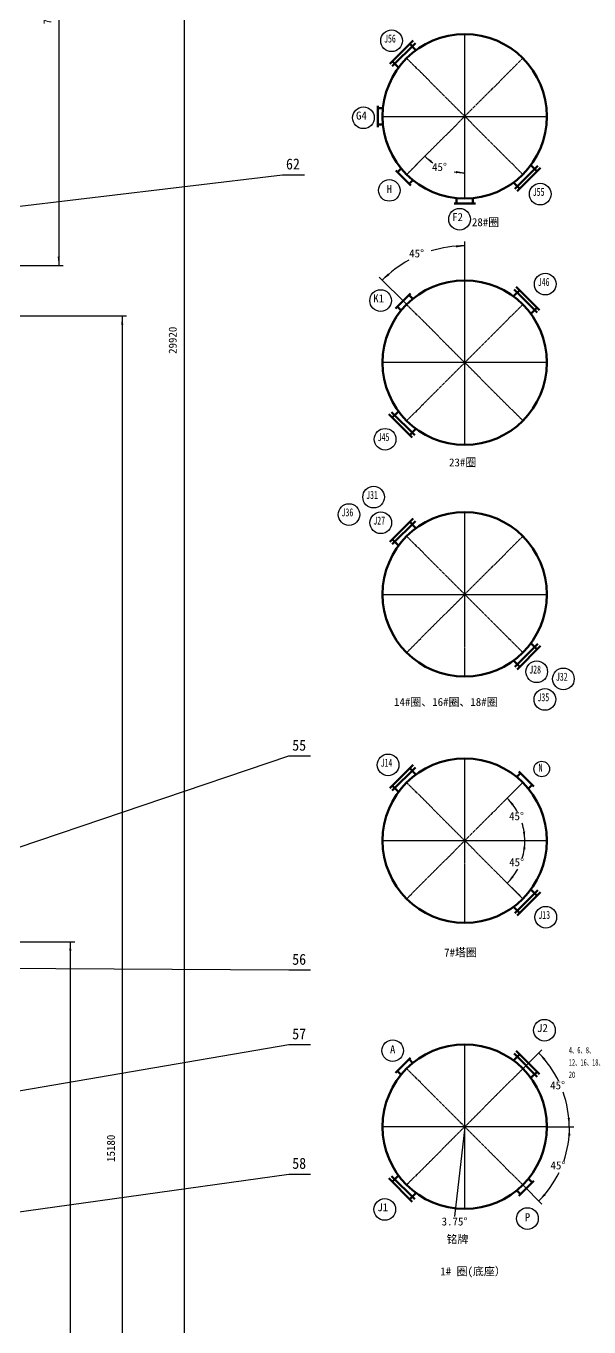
# Model space of a CAD drawing. Header units: millimetres. Extents: x -12040 to 11740, y -16820 to 16820.
# Drawn here: x -2135 to 3003, y -8180 to 3687 of the extents above; entities that cross this region are included whole.
import ezdxf

# ---------------------------------------------------------------- set-up
doc = ezdxf.new("R2010")
doc.units = ezdxf.units.MM
doc.linetypes.add('EB_DASHDOT', pattern=[39, 30, -3, 3, -3])
for name, color, linetype, lineweight in [('CAXA0', 7, 'Continuous', 70), ('CAXA1', 1, 'EB_DASHDOT', 25), ('CAXA3', 7, 'Continuous', 25), ('CAXA4', 3, 'Continuous', 25)]:
    doc.layers.add(name, color=color, linetype=linetype, lineweight=lineweight)
doc.styles.add('TextStyle0', font='SIMFANG.TTF', dxfattribs={"width": 0.931973})
doc.styles.add('UserTxtStyle1', font='SIMFANG.TTF')
doc.styles.add('UserTxtStyle11', font='SIMFANG.TTF')
doc.styles.add('UserTxtStyle18', font='SIMFANG.TTF', dxfattribs={"width": 0.6})
doc.styles.add('UserTxtStyle19', font='SIMFANG.TTF', dxfattribs={"width": 0.6})
doc.styles.add('UserTxtStyle2', font='SIMFANG.TTF')
doc.styles.add('标准', font='SIMFANG.TTF')
doc.dimstyles.new('标准', dxfattribs={"dimscale": 20, "dimtxt": 3.5, "dimasz": 4, "dimexe": 2, "dimexo": 0, "dimtad": 1, "dimdsep": 46, "dimtxsty": '标准', "dimcen": 0, "dimdle": 6, "dimaunit": 1, "dimazin": 2, "dimtfac": 1, "dimtdec": 3, "dimtmove": 0, "dimatfit": 3, "dimfxl": 0, "dimtolj": 1, "dimtzin": 0, "dimarcsym": 0})

# ---------------------------------------------------------------- blocks, each defined once
blk = doc.blocks.new('*CAXBLOCK165166')
at = {"layer": 'CAXA4', "linetype": 'Continuous', "lineweight": 25}
for points in [[(-1836, 6762), (-1846, 6682), (-1826, 6682)], [(-1836, 1502), (-1846, 1582), (-1826, 1582)]]:
    blk.add_hatch(color=0, dxfattribs=at).paths.add_polyline_path(points, flags=0)
at = {"layer": 'CAXA4', "color": 0, "linetype": 'Continuous', "lineweight": 25}
for p, q in [((-3385, 6762), (-1796, 6762)), ((-1836, 6762), (-1836, 1502)), ((-3385, 1502), (-1796, 1502))]:
    blk.add_line(p, q, dxfattribs=at)
at = {"layer": 'CAXA4', "color": 0, "linetype": 'Continuous', "lineweight": 25, "insert": (-1976, 3702), "char_height": 72.99, "attachment_point": 1, "rotation": 90, "style": 'UserTxtStyle2'}
blk.add_mtext('\\fFangSong_GB2312|b0|i0|p34;7x700+6x60=(5260)', dxfattribs=at)
blk = doc.blocks.new('*CAXBLOCK197198')
at = {"layer": 'CAXA4', "linetype": 'Continuous', "lineweight": 25}
for points in [[(-1257, 1042), (-1267, 962), (-1247, 962)], [(-1257, -14138), (-1267, -14058), (-1247, -14058)]]:
    blk.add_hatch(color=0, dxfattribs=at).paths.add_polyline_path(points, flags=0)
at = {"layer": 'CAXA4', "color": 0, "linetype": 'Continuous', "lineweight": 25}
for p, q in [((-3245, 1042), (-1217, 1042)), ((-1257, 1042), (-1257, -14138)), ((-3425, -14138), (-1217, -14138))]:
    blk.add_line(p, q, dxfattribs=at)
at = {"layer": 'CAXA4', "color": 0, "linetype": 'Continuous', "lineweight": 25, "insert": (-1397, -6674), "char_height": 72.99, "attachment_point": 1, "rotation": 90, "style": 'UserTxtStyle2'}
blk.add_mtext('\\fFangSong_GB2312|b0|i0|p34;15180', dxfattribs=at)
blk = doc.blocks.new('*CAXBLOCK265266')
at = {"layer": 'CAXA4', "linetype": 'Continuous', "lineweight": 25}
for points in [[(-693, 15782), (-703, 15702), (-683, 15702)], [(-693, -14138), (-703, -14058), (-683, -14058)]]:
    blk.add_hatch(color=0, dxfattribs=at).paths.add_polyline_path(points, flags=0)
at = {"layer": 'CAXA4', "color": 0, "linetype": 'Continuous', "lineweight": 25}
for p, q in [((-4539, 15782), (-653, 15782)), ((-693, 15782), (-693, -14138)), ((-3425, -14138), (-653, -14138))]:
    blk.add_line(p, q, dxfattribs=at)
at = {"layer": 'CAXA4', "color": 0, "linetype": 'Continuous', "lineweight": 25, "insert": (-833, 696), "char_height": 72.99, "attachment_point": 1, "rotation": 90, "style": 'UserTxtStyle2'}
blk.add_mtext('\\fFangSong_GB2312|b0|i0|p34;29920', dxfattribs=at)
blk = doc.blocks.new('*CAXBLOCK266267')
at = {"layer": 'CAXA4', "linetype": 'Continuous', "lineweight": 25}
for points in [[(-1731, -4668), (-1741, -4748), (-1721, -4748)], [(-1731, -14138), (-1741, -14058), (-1721, -14058)]]:
    blk.add_hatch(color=0, dxfattribs=at).paths.add_polyline_path(points, flags=0)
at = {"layer": 'CAXA4', "color": 0, "linetype": 'Continuous', "lineweight": 25}
for p, q in [((-3525, -4668), (-1691, -4668)), ((-1731, -4668), (-1731, -14138)), ((-3425, -14138), (-1691, -14138))]:
    blk.add_line(p, q, dxfattribs=at)
at = {"layer": 'CAXA4', "color": 0, "linetype": 'Continuous', "lineweight": 25, "insert": (-1871, -9504), "char_height": 72.99, "attachment_point": 1, "rotation": 90, "style": 'UserTxtStyle2'}
blk.add_mtext('\\fFangSong_GB2312|b0|i0|p34;9470', dxfattribs=at)
blk = doc.blocks.new('*CAXBLOCK352353')
at = {"layer": 'CAXA4', "linetype": 'Continuous', "lineweight": 25}
for points in [[(2543, -5679), (2605, -5732), (2590, -5745)], [(2823, -6353), (2829, -6273), (2809, -6274)]]:
    blk.add_hatch(color=0, dxfattribs=at).paths.add_polyline_path(points, flags=0)
at = {"layer": 'CAXA4', "color": 0, "linetype": 'Continuous', "lineweight": 25}
for p, q in [((2402, -5821), (2572, -5651)), ((2622, -6353), (2863, -6353))]:
    blk.add_line(p, q, dxfattribs=at)
for start, end in [(25.7935, 45), (0, 19.2832)]:
    blk.add_arc((1869, -6353), 953, start, end, dxfattribs=at)
at = {"layer": 'CAXA4', "color": 0, "linetype": 'Continuous', "lineweight": 25, "insert": (2649, -5939), "char_height": 72.99, "attachment_point": 1, "style": 'UserTxtStyle2'}
blk.add_mtext('\\fFangSong_GB2312|b0|i0|p34;45{%%D}', dxfattribs=at)
blk = doc.blocks.new('*CAXBLOCK353354')
at = {"layer": 'CAXA4', "linetype": 'Continuous', "lineweight": 25}
for points in [[(2826, -6353), (2833, -6434), (2813, -6432)], [(2546, -7030), (2608, -6977), (2592, -6965)]]:
    blk.add_hatch(color=0, dxfattribs=at).paths.add_polyline_path(points, flags=0)
at = {"layer": 'CAXA4', "color": 0, "linetype": 'Continuous', "lineweight": 25}
for p, q in [((2622, -6353), (2866, -6353)), ((2402, -6886), (2574, -7058))]:
    blk.add_line(p, q, dxfattribs=at)
for start, end in [(340.7056, 0), (315, 334.2182)]:
    blk.add_arc((1869, -6353), 957, start, end, dxfattribs=at)
at = {"layer": 'CAXA4', "color": 0, "linetype": 'Continuous', "lineweight": 25, "insert": (2652, -6669), "char_height": 72.99, "attachment_point": 1, "style": 'UserTxtStyle2'}
blk.add_mtext('\\fFangSong_GB2312|b0|i0|p34;45{%%D}', dxfattribs=at)
blk = doc.blocks.new('*CAXBLOCK357358')
at = {"layer": 'CAXA4', "linetype": 'Continuous', "lineweight": 25}
for points in [[(2256, -3357), (2317, -3411), (2301, -3423)], [(2417, -3744), (2421, -3663), (2401, -3665)]]:
    blk.add_hatch(color=0, dxfattribs=at).paths.add_polyline_path(points, flags=0)
at = {"layer": 'CAXA4', "color": 0, "linetype": 'Continuous', "lineweight": 25}
for p, q in [((2402, -3211), (2228, -3385)), ((2619, -3744), (2377, -3744))]:
    blk.add_line(p, q, dxfattribs=at)
for start, end in [(28.294, 45), (0, 16.94)]:
    blk.add_arc((1869, -3744), 548, start, end, dxfattribs=at)
at = {"layer": 'CAXA4', "color": 0, "linetype": 'Continuous', "lineweight": 25, "insert": (2274, -3484), "char_height": 72.99, "attachment_point": 1, "style": 'UserTxtStyle2'}
blk.add_mtext('\\fFangSong_GB2312|b0|i0|p34;45{%%D}', dxfattribs=at)
blk = doc.blocks.new('*CAXBLOCK358359')
at = {"layer": 'CAXA4', "linetype": 'Continuous', "lineweight": 25}
for points in [[(2418, -3744), (2422, -3825), (2402, -3822)], [(2257, -4132), (2317, -4077), (2301, -4065)]]:
    blk.add_hatch(color=0, dxfattribs=at).paths.add_polyline_path(points, flags=0)
at = {"layer": 'CAXA4', "color": 0, "linetype": 'Continuous', "lineweight": 25}
for p, q in [((2622, -3744), (2378, -3744)), ((2402, -4276), (2229, -4103))]:
    blk.add_line(p, q, dxfattribs=at)
for start, end in [(343.0497, 360), (315, 331.7172)]:
    blk.add_arc((1869, -3744), 549, start, end, dxfattribs=at)
at = {"layer": 'CAXA4', "color": 0, "linetype": 'Continuous', "lineweight": 25, "insert": (2275, -3904), "char_height": 72.99, "attachment_point": 1, "style": 'UserTxtStyle2'}
blk.add_mtext('\\fFangSong_GB2312|b0|i0|p34;45{%%D}', dxfattribs=at)
blk = doc.blocks.new('*CAXBLOCK360361')
at = {"layer": 'CAXA4', "linetype": 'Continuous', "lineweight": 25}
for points in [[(1869, 1680), (1789, 1687), (1790, 1667)], [(1117, 1369), (1169, 1431), (1182, 1415)]]:
    blk.add_hatch(color=0, dxfattribs=at).paths.add_polyline_path(points, flags=0)
at = {"layer": 'CAXA4', "color": 0, "linetype": 'Continuous', "lineweight": 25}
for p, q in [((1869, 1367), (1869, 1720)), ((1337, 1149), (1089, 1397))]:
    blk.add_line(p, q, dxfattribs=at)
for start, end in [(90, 106.6932), (118.5627, 135)]:
    blk.add_arc((1869, 617), 1064, start, end, dxfattribs=at)
at = {"layer": 'CAXA4', "color": 0, "linetype": 'Continuous', "lineweight": 25, "insert": (1362, 1649), "char_height": 72.99, "attachment_point": 1, "style": 'UserTxtStyle2'}
blk.add_mtext('\\fFangSong_GB2312|b0|i0|p34;45{%%D}', dxfattribs=at)
blk = doc.blocks.new('*CAXBLOCK361362')
at = {"layer": 'CAXA4', "linetype": 'Continuous', "lineweight": 25}
for points in [[(1505, 2499), (1560, 2439), (1572, 2455)], [(1869, 2348), (1788, 2344), (1791, 2364)]]:
    blk.add_hatch(color=0, dxfattribs=at).paths.add_polyline_path(points, flags=0)
at = {"layer": 'CAXA4', "color": 0, "linetype": 'Continuous', "lineweight": 25}
for p, q in [((1337, 2330), (1533, 2527)), ((1869, 2113), (1869, 2388))]:
    blk.add_line(p, q, dxfattribs=at)
for start, end in [(225, 235.7706), (259.3041, 270)]:
    blk.add_arc((1869, 2863), 515, start, end, dxfattribs=at)
at = {"layer": 'CAXA4', "color": 0, "linetype": 'Continuous', "lineweight": 25, "insert": (1571, 2437), "char_height": 72.99, "attachment_point": 1, "style": 'UserTxtStyle2'}
blk.add_mtext('\\fFangSong_GB2312|b0|i0|p34;45{%%D}', dxfattribs=at)
blk = doc.blocks.new('CAXBLOCK458', base_point=(463, -2971))
at = {"layer": 'CAXA0', "linetype": 'Continuous', "lineweight": 25}
blk.add_hatch(color=0, dxfattribs=at).paths.add_polyline_path([(-4178, -4476), (-4178, -4474), (-4179, -4473), (-4179, -4471), (-4180, -4470), (-4181, -4469), (-4182, -4468), (-4184, -4467), (-4185, -4466), (-4187, -4466), (-4188, -4466), (-4190, -4466), (-4191, -4466), (-4193, -4467), (-4194, -4468), (-4195, -4469), (-4196, -4470), (-4197, -4471), (-4198, -4473), (-4198, -4474), (-4198, -4476), (-4198, -4478), (-4198, -4479), (-4197, -4481), (-4196, -4482), (-4195, -4483), (-4194, -4484), (-4193, -4485), (-4191, -4485), (-4190, -4486), (-4188, -4486), (-4187, -4486), (-4185, -4485), (-4184, -4485), (-4182, -4484), (-4181, -4483), (-4180, -4482), (-4179, -4481), (-4179, -4479), (-4178, -4478)], flags=0)
at = {"layer": 'CAXA0', "color": 0, "linetype": 'Continuous', "lineweight": 25}
for p, q in [((-4188, -4476), (263, -2971)), ((263, -2971), (463, -2971))]:
    blk.add_line(p, q, dxfattribs=at)
at = {"layer": 'CAXA0', "color": 0, "linetype": 'Continuous', "lineweight": 25, "insert": (295, -2823), "char_height": 100, "attachment_point": 1, "style": 'TextStyle0'}
blk.add_mtext('\\fFangSong_GB2312|b0|i0|p34;55', dxfattribs=at)
blk = doc.blocks.new('CAXBLOCK457', base_point=(-4188, -4476))
at = {"layer": 'CAXA0', "color": 0, "linetype": 'ByBlock', "lineweight": -2}
blk.add_blockref('CAXBLOCK458', (463, -2971), dxfattribs=at)
blk = doc.blocks.new('CAXBLOCK460', base_point=(463, -4923))
at = {"layer": 'CAXA0', "linetype": 'Continuous', "lineweight": 25}
blk.add_hatch(color=0, dxfattribs=at).paths.add_polyline_path([(-3791, -4900), (-3792, -4899), (-3792, -4897), (-3793, -4896), (-3793, -4894), (-3794, -4893), (-3796, -4892), (-3797, -4891), (-3798, -4891), (-3800, -4890), (-3801, -4890), (-3803, -4890), (-3805, -4891), (-3806, -4891), (-3807, -4892), (-3809, -4893), (-3810, -4894), (-3810, -4896), (-3811, -4897), (-3811, -4899), (-3811, -4900), (-3811, -4902), (-3811, -4903), (-3810, -4905), (-3810, -4906), (-3809, -4907), (-3807, -4908), (-3806, -4909), (-3805, -4910), (-3803, -4910), (-3801, -4910), (-3800, -4910), (-3798, -4910), (-3797, -4909), (-3796, -4908), (-3794, -4907), (-3793, -4906), (-3793, -4905), (-3792, -4903), (-3792, -4902)], flags=0)
at = {"layer": 'CAXA0', "color": 0, "linetype": 'Continuous', "lineweight": 25}
for p, q in [((-3801, -4900), (263, -4923)), ((263, -4923), (463, -4923))]:
    blk.add_line(p, q, dxfattribs=at)
at = {"layer": 'CAXA0', "color": 0, "linetype": 'Continuous', "lineweight": 25, "insert": (295, -4776), "char_height": 100, "attachment_point": 1, "style": 'TextStyle0'}
blk.add_mtext('\\fFangSong_GB2312|b0|i0|p34;56', dxfattribs=at)
blk = doc.blocks.new('CAXBLOCK459', base_point=(-3801, -4900))
at = {"layer": 'CAXA0', "color": 0, "linetype": 'ByBlock', "lineweight": -2}
blk.add_blockref('CAXBLOCK460', (463, -4923), dxfattribs=at)
blk = doc.blocks.new('CAXBLOCK462', base_point=(463, -5604))
at = {"layer": 'CAXA0', "linetype": 'Continuous', "lineweight": 25}
blk.add_hatch(color=0, dxfattribs=at).paths.add_polyline_path([(-3207, -6200), (-3208, -6199), (-3208, -6197), (-3209, -6196), (-3209, -6194), (-3210, -6193), (-3212, -6192), (-3213, -6191), (-3214, -6191), (-3216, -6190), (-3217, -6190), (-3219, -6190), (-3221, -6191), (-3222, -6191), (-3223, -6192), (-3225, -6193), (-3226, -6194), (-3226, -6196), (-3227, -6197), (-3227, -6199), (-3227, -6200), (-3227, -6202), (-3227, -6203), (-3226, -6205), (-3226, -6206), (-3225, -6207), (-3223, -6208), (-3222, -6209), (-3221, -6210), (-3219, -6210), (-3217, -6210), (-3216, -6210), (-3214, -6210), (-3213, -6209), (-3212, -6208), (-3210, -6207), (-3209, -6206), (-3209, -6205), (-3208, -6203), (-3208, -6202)], flags=0)
at = {"layer": 'CAXA0', "color": 0, "linetype": 'Continuous', "lineweight": 25}
for p, q in [((-3217, -6200), (263, -5604)), ((263, -5604), (463, -5604))]:
    blk.add_line(p, q, dxfattribs=at)
at = {"layer": 'CAXA0', "color": 0, "linetype": 'Continuous', "lineweight": 25, "insert": (295, -5456), "char_height": 100, "attachment_point": 1, "style": 'TextStyle0'}
blk.add_mtext('\\fFangSong_GB2312|b0|i0|p34;57', dxfattribs=at)
blk = doc.blocks.new('CAXBLOCK461', base_point=(-3217, -6200))
at = {"layer": 'CAXA0', "color": 0, "linetype": 'ByBlock', "lineweight": -2}
blk.add_blockref('CAXBLOCK462', (463, -5604), dxfattribs=at)
blk = doc.blocks.new('CAXBLOCK464', base_point=(463, -6785))
at = {"layer": 'CAXA0', "linetype": 'Continuous', "lineweight": 25}
blk.add_hatch(color=0, dxfattribs=at).paths.add_polyline_path([(-3416, -7299), (-3416, -7297), (-3417, -7296), (-3417, -7294), (-3418, -7293), (-3419, -7292), (-3420, -7291), (-3422, -7290), (-3423, -7289), (-3425, -7289), (-3426, -7289), (-3428, -7289), (-3429, -7289), (-3431, -7290), (-3432, -7291), (-3433, -7292), (-3434, -7293), (-3435, -7294), (-3436, -7296), (-3436, -7297), (-3436, -7299), (-3436, -7301), (-3436, -7302), (-3435, -7304), (-3434, -7305), (-3433, -7306), (-3432, -7307), (-3431, -7308), (-3429, -7309), (-3428, -7309), (-3426, -7309), (-3425, -7309), (-3423, -7309), (-3422, -7308), (-3420, -7307), (-3419, -7306), (-3418, -7305), (-3417, -7304), (-3417, -7302), (-3416, -7301)], flags=0)
at = {"layer": 'CAXA0', "color": 0, "linetype": 'Continuous', "lineweight": 25}
for p, q in [((-3426, -7299), (263, -6785)), ((263, -6785), (463, -6785))]:
    blk.add_line(p, q, dxfattribs=at)
at = {"layer": 'CAXA0', "color": 0, "linetype": 'Continuous', "lineweight": 25, "insert": (295, -6637), "char_height": 100, "attachment_point": 1, "style": 'TextStyle0'}
blk.add_mtext('\\fFangSong_GB2312|b0|i0|p34;58', dxfattribs=at)
blk = doc.blocks.new('CAXBLOCK463', base_point=(-3426, -7299))
at = {"layer": 'CAXA0', "color": 0, "linetype": 'ByBlock', "lineweight": -2}
blk.add_blockref('CAXBLOCK464', (463, -6785), dxfattribs=at)
blk = doc.blocks.new('CAXBLOCK471', base_point=(406, 2330))
at = {"layer": 'CAXA0', "linetype": 'Continuous', "lineweight": 25}
blk.add_hatch(color=0, dxfattribs=at).paths.add_polyline_path([(-3316, 1907), (-3316, 1909), (-3317, 1910), (-3317, 1912), (-3318, 1913), (-3319, 1914), (-3320, 1915), (-3321, 1916), (-3323, 1917), (-3324, 1917), (-3326, 1917), (-3328, 1917), (-3329, 1917), (-3331, 1916), (-3332, 1915), (-3333, 1914), (-3334, 1913), (-3335, 1912), (-3336, 1910), (-3336, 1909), (-3336, 1907), (-3336, 1906), (-3336, 1904), (-3335, 1903), (-3334, 1901), (-3333, 1900), (-3332, 1899), (-3331, 1898), (-3329, 1898), (-3328, 1897), (-3326, 1897), (-3324, 1897), (-3323, 1898), (-3321, 1898), (-3320, 1899), (-3319, 1900), (-3318, 1901), (-3317, 1903), (-3317, 1904), (-3316, 1906)], flags=0)
at = {"layer": 'CAXA0', "color": 0, "linetype": 'Continuous', "lineweight": 25}
for p, q in [((-3326, 1907), (206, 2330)), ((206, 2330), (406, 2330))]:
    blk.add_line(p, q, dxfattribs=at)
at = {"layer": 'CAXA0', "color": 0, "linetype": 'Continuous', "lineweight": 25, "insert": (238, 2478), "char_height": 100, "attachment_point": 1, "style": 'TextStyle0'}
blk.add_mtext('\\fFangSong_GB2312|b0|i0|p34;62', dxfattribs=at)
blk = doc.blocks.new('CAXBLOCK470', base_point=(-3326, 1907))
at = {"layer": 'CAXA0', "color": 0, "linetype": 'ByBlock', "lineweight": -2}
blk.add_blockref('CAXBLOCK471', (406, 2330), dxfattribs=at)

msp = doc.modelspace()

# ---------------------------------------------------------------- linework, layer by layer
at = {"layer": 'CAXA0', "linetype": 'Continuous', "lineweight": 70}
for p, q in [((1185.626, 3342.271), (1398.821, 3555.465)), ((1208.348, 3319.549), (1418.699, 3529.901)), ((1423.658, 3467.321), (1367.167, 3523.812)), ((1264.783, 3308.446), (1208.292, 3364.937)), ((1074.803, 2764.942), (1074.803, 2959.244)), ((1122.621, 2938.142), (1074.803, 2938.142)), ((1122.621, 2787.511), (1074.803, 2787.511)), ((1288.056, 2388.116), (1254.243, 2354.303)), ((2326.001, 2201.896), (2536.353, 2412.248)), ((2348.722, 2179.175), (2561.917, 2392.369)), ((2473.773, 2417.206), (2530.264, 2360.716)), ((1376.713, 2231.833), (1239.321, 2369.225)), ((1394.568, 2281.604), (1360.755, 2247.792)), ((2314.898, 2258.331), (2371.388, 2201.841)), ((1967.162, 2068.351), (1772.86, 2068.351)), ((1793.963, 2116.17), (1793.963, 2068.351)), ((1944.593, 2116.17), (1944.593, 2068.351)), ((2552.93, 1096.053), (2339.735, 1309.248)), ((1238.285, 1109.173), (1375.677, 1246.565)), ((1394.568, 1197.831), (1360.755, 1231.644)), ((2314.898, 1221.104), (2371.388, 1277.594)), ((2530.208, 1073.332), (2319.856, 1283.683)), ((1288.056, 1091.319), (1254.243, 1125.132)), ((2473.773, 1062.229), (2530.264, 1118.719)), ((1389.833, -67.043), (1176.639, 146.151)), ((1412.555, -44.321), (1202.203, 166.03)), ((1264.783, 170.989), (1208.292, 114.498)), ((1423.658, 12.114), (1367.167, -44.377)), ((1185.626, -1018.034), (1398.821, -804.84)), ((1208.348, -1040.755), (1418.699, -830.404)), ((1423.658, -892.983), (1367.167, -836.493)), ((1264.783, -1051.859), (1208.292, -995.368)), ((2326.001, -2158.409), (2536.353, -1948.057)), ((2348.722, -2181.13), (2561.917, -1967.936)), ((2473.773, -1943.098), (2530.264, -1999.589)), ((2314.898, -2101.973), (2371.388, -2158.464)), ((1185.626, -3264.251), (1398.821, -3051.057)), ((1208.348, -3286.973), (1418.699, -3076.621)), ((1423.658, -3139.201), (1367.167, -3082.71)), ((2343.988, -3162.474), (2377.801, -3128.661)), ((2361.842, -3112.703), (2499.234, -3250.095)), ((1264.783, -3298.076), (1208.292, -3241.585)), ((2450.5, -3268.986), (2484.313, -3235.173)), ((2326.001, -4404.626), (2536.353, -4194.274)), ((2348.722, -4427.348), (2561.917, -4214.153)), ((2473.773, -4189.316), (2530.264, -4245.806)), ((2314.898, -4348.191), (2371.388, -4404.682)), ((2314.898, -5748.861), (2371.388, -5692.37)), ((2530.208, -5896.633), (2319.856, -5686.281)), ((2552.93, -5873.911), (2339.735, -5660.717)), ((1238.285, -5860.791), (1375.677, -5723.399)), ((1394.568, -5772.134), (1360.755, -5738.321)), ((1288.056, -5878.646), (1254.243, -5844.833)), ((2473.773, -5907.736), (2530.264, -5851.245)), ((1389.833, -7037.007), (1176.639, -6823.813)), ((1412.555, -7014.286), (1202.203, -6803.934)), ((1264.783, -6798.976), (1208.292, -6855.466)), ((2361.842, -6984.349), (2499.234, -6846.957)), ((2450.5, -6828.066), (2484.313, -6861.879)), ((1423.658, -6957.851), (1367.167, -7014.342)), ((2343.988, -6934.578), (2377.801, -6968.391))]:
    msp.add_line(p, q, dxfattribs=at)
for centre in [(1869.278, 2862.826), (1869.278, 616.609), (1869.278, -1497.478), (1869.278, -3743.696), (1869.278, -6353.356)]:
    msp.add_circle(centre, 750, dxfattribs=at)
at = {"layer": 'CAXA1', "linetype": 'EB_DASHDOT', "lineweight": 25}
for p, q in [((1869.278, 2109.826), (1869.278, 3615.826)), ((1336.827, 2330.375), (2401.729, 3395.278)), ((2401.729, 2330.375), (1336.827, 3395.278)), ((1116.278, 2862.826), (2622.278, 2862.826)), ((1869.278, -136.391), (1869.278, 1369.609)), ((2401.729, 84.157), (1336.827, 1149.06)), ((2401.729, 1149.06), (1336.827, 84.157)), ((2622.278, 616.609), (1116.278, 616.609)), ((1869.278, -2250.478), (1869.278, -744.478)), ((1336.827, -2029.93), (2401.729, -965.027)), ((2401.729, -2029.93), (1336.827, -965.027)), ((1116.278, -1497.478), (2622.278, -1497.478)), ((1869.278, -4496.696), (1869.278, -2990.696)), ((1336.827, -4276.147), (2401.729, -3211.245)), ((2401.729, -4276.147), (1336.827, -3211.245)), ((1116.278, -3743.696), (2622.278, -3743.696)), ((1869.278, -7106.356), (1869.278, -5600.356)), ((2401.729, -6885.807), (1336.827, -5820.904)), ((2401.729, -5820.904), (1336.827, -6885.807)), ((2622.278, -6353.356), (1116.278, -6353.356))]:
    msp.add_line(p, q, dxfattribs=at)
at = {"layer": 'CAXA3', "linetype": 'Continuous', "lineweight": 25}
msp.add_line((1869.278, -6353.356), (1777.25, -7172.931), dxfattribs=at)
for centre, radius in [((1201.316, 3552.213), 98.769), ((944.831, 2849.661), 98.769), ((1181.067, 2187.642), 98.769), ((2557.984, 2153.866), 98.769), ((1822.278, 1924.186), 98.769), ((2604.047, 1332.24), 98.769), ((1101.628, 1182.551), 98.769), ((1142.417, -82.998), 98.769), ((1037.583, -610.145), 98.769), ((812.887, -769.439), 98.769), ((1103.119, -844.401), 98.769), ((2526.191, -2203.085), 98.769), ((2769.612, -2268.677), 98.769), ((2601.09, -2456.081), 98.769), ((1169.601, -3053.002), 98.769), ((2572.004, -3090.134), 71.18), ((2609.104, -4441.738), 98.769), ((2596.902, -5472.964), 98.769), ((1211.699, -5659.193), 98.769), ((1139.338, -7107.644), 98.769), ((2441.842, -7190.412), 98.769)]:
    msp.add_circle(centre, radius, dxfattribs=at)

# ---------------------------------------------------------------- block references
at = {"layer": 'CAXA0', "linetype": 'Continuous', "lineweight": 25}
for name, p in [('CAXBLOCK470', (-3326.02, 1907.368)), ('CAXBLOCK457', (-4188.188, -4475.979)), ('CAXBLOCK459', (-3801.478, -4900.083)), ('CAXBLOCK461', (-3217.43, -6200.085)), ('CAXBLOCK463', (-3426.221, -7299.007))]:
    msp.add_blockref(name, p, dxfattribs=at)

# ---------------------------------------------------------------- texts
at = {"layer": 'CAXA4', "linetype": 'Continuous', "lineweight": 25, "attachment_point": 1}
for s, insert, char_height, style in [('\\fFangSong_GB2312|b0|i0|p34;J56', (1133.254, 3609.022), 72.9927, 'UserTxtStyle19'), ('\\fFangSong_GB2312|b0|i0|p34;G4', (876.769, 2906.471), 72.9927, 'UserTxtStyle11'), ('\\fFangSong_GB2312|b0|i0|p34;H', (1156.067, 2236.666), 72.9927, 'UserTxtStyle11'), ('\\fFangSong_GB2312|b0|i0|p34;J55', (2489.922, 2210.675), 72.9927, 'UserTxtStyle19'), ('\\fFangSong_GB2312|b0|i0|p34;F2', (1754.216, 1980.995), 72.9927, 'UserTxtStyle11'), ('\\fFangSong_GB2312|b0|i0|p34;28#圈', (1934.943, 1934.044), 72.9927, 'UserTxtStyle1'), ('\\fFangSong_GB2312|b0|i0|p34;J46', (2535.985, 1389.049), 72.9927, 'UserTxtStyle19'), ('\\fFangSong_GB2312|b0|i0|p34;K1', (1033.565, 1239.36), 72.9927, 'UserTxtStyle11'), ('\\fFangSong_GB2312|b0|i0|p34;J45', (1074.355, -26.188), 72.9927, 'UserTxtStyle19'), ('\\fFangSong_GB2312|b0|i0|p34;23#圈', (1725.964, -257.14), 72.9927, 'UserTxtStyle1'), ('\\fFangSong_GB2312|b0|i0|p34;J31', (969.52, -553.336), 72.9927, 'UserTxtStyle19'), ('\\fFangSong_GB2312|b0|i0|p34;J36', (744.825, -712.63), 72.9927, 'UserTxtStyle19'), ('\\fFangSong_GB2312|b0|i0|p34;J27', (1035.057, -787.592), 72.9927, 'UserTxtStyle19'), ('\\fFangSong_GB2312|b0|i0|p34;J28', (2458.129, -2146.276), 72.9927, 'UserTxtStyle19'), ('\\fFangSong_GB2312|b0|i0|p34;J32', (2701.549, -2211.868), 72.9927, 'UserTxtStyle19'), ('\\fFangSong_GB2312|b0|i0|p34;14#圈、16#圈、18#圈', (1224.369, -2442.194), 72.9927, 'UserTxtStyle1'), ('\\fFangSong_GB2312|b0|i0|p34;J35', (2533.028, -2399.272), 72.9927, 'UserTxtStyle19'), ('\\fFangSong_GB2312|b0|i0|p34;J14', (1101.539, -2996.193), 72.9927, 'UserTxtStyle19'), ('\\fFangSong_GB2312|b0|i0|p34;N', (2542.941, -3041.135), 72.9927, 'UserTxtStyle19'), ('\\fFangSong_GB2312|b0|i0|p34;J13', (2541.042, -4384.928), 72.9927, 'UserTxtStyle19'), ('\\fFangSong_GB2312|b0|i0|p34;7#塔圈', (1681.27, -4727.448), 72.9927, 'UserTxtStyle1'), ('\\fFangSong_GB2312|b0|i0|p34;J2', (2528.84, -5416.155), 72.9927, 'UserTxtStyle1'), ('\\fFangSong_GB2312|b0|i0|p34;A', (1186.699, -5611.928), 72.9927, 'UserTxtStyle1'), ('\\fFangSong_GB2312|b0|i0|p34;4、6、8、', (2819.498, -5624.917), 58.39416, 'UserTxtStyle18'), ('\\fFangSong_GB2312|b0|i0|p34;12、16、18、', (2819.498, -5736.917), 58.39416, 'UserTxtStyle18'), ('\\fFangSong_GB2312|b0|i0|p34;20', (2819.498, -5848.917), 58.39416, 'UserTxtStyle18'), ('\\fFangSong_GB2312|b0|i0|p34;J1', (1071.276, -7050.835), 72.9927, 'UserTxtStyle1'), ('\\fFangSong_GB2312|b0|i0|p34;3.75{%%D}\\P', (1658.375, -7180.894), 72.9927, 'UserTxtStyle1'), ('\\fFangSong_GB2312|b0|i0|p34;P', (2417.428, -7141.584), 72.9927, 'UserTxtStyle1'), ('\\fFangSong_GB2312|b0|i0|p34;铭牌', (1703.033, -7342.914), 72.9927, 'UserTxtStyle1'), ('\\fFangSong_GB2312|b0|i0|p34;1# 圈(底座）', (1646.04, -7635.541), 72.9927, 'UserTxtStyle1')]:
    msp.add_mtext(s, dxfattribs=dict(at, insert=insert, char_height=char_height, style=style))

# ---------------------------------------------------------------- dimensions: what is measured, and where the dimension line sits
at = {"layer": 'CAXA4', "linetype": 'Continuous', "lineweight": 25}
for base, p1, text, picture, middle in [((-693.151, 883.856), (-4539.221, 15782.368), '\\fFangSong_GB2312;29920', '*CAXBLOCK265266', (-783.151, 822.368)), ((-1256.976, -13769.306), (-3245.221, 1042.368), '\\fFangSong_GB2312;15180', '*CAXBLOCK197198', (-1346.976, -6547.632)), ((-1731.171, -14073.629), (-3525.221, -4667.632), '\\fFangSong_GB2312;9470', '*CAXBLOCK266267', (-1821.171, -9402.632))]:
    dim = msp.add_linear_dim(base=base, p1=p1, p2=(-3425.221, -14137.632), angle=270, text=text, dimstyle='标准', dxfattribs=at)
    dim.commit()
    dim.dimension.update_dxf_attribs({"geometry": picture, "text_midpoint": middle})
at = {"layer": 'CAXA4'}
dim = msp.add_linear_dim(base=(-1836.294, 4266.898), p1=(-3385.221, 6762.368), p2=(-3385.221, 1502.368), angle=90, text='\\fFangSong_GB2312;7x700+6x60=(5260)', dimstyle='标准', dxfattribs=at)
dim.commit()
dim.dimension.update_dxf_attribs({"geometry": '*CAXBLOCK165166', "text_midpoint": (-1926.294, 4132.368)})
at = {"layer": 'CAXA4', "linetype": 'Continuous', "lineweight": 25}
for base, center, p1, p2, picture, middle in [((1775.031, 2356.525), (1869.278, 2862.826), (1336.827, 2330.375), (1869.278, 2112.826), '*CAXBLOCK361362', (1775.031, 2356.525)), ((1386.858, 1564.427), (1869.278, 616.609), (1869.278, 1366.609), (1336.827, 1149.06), '*CAXBLOCK360361', (1386.858, 1564.427)), ((2410.215, -3658.758), (1869.278, -3743.696), (2619.278, -3743.696), (2401.729, -3211.245), '*CAXBLOCK357358', (2410.215, -3658.758)), ((2316.306, -4061.704), (1869.278, -3743.696), (2401.729, -4276.147), (2622.278, -3743.696), '*CAXBLOCK358359', (2316.306, -4061.704)), ((2784.835, -6087.521), (1869.278, -6353.356), (2622.278, -6353.356), (2401.729, -5820.904), '*CAXBLOCK352353', (2784.835, -6087.521)), ((2702.136, -6824.161), (1869.278, -6353.356), (2401.729, -6885.807), (2622.278, -6353.356), '*CAXBLOCK353354', (2702.136, -6824.161))]:
    dim = msp.add_angular_dim_3p(base=base, center=center, p1=p1, p2=p2, text='\\fFangSong_GB2312;45{%%D}', dimstyle='标准', dxfattribs=at)
    dim.commit()
    dim.dimension.update_dxf_attribs({"geometry": picture, "text_midpoint": middle})

doc.saveas('drawing.dxf')
